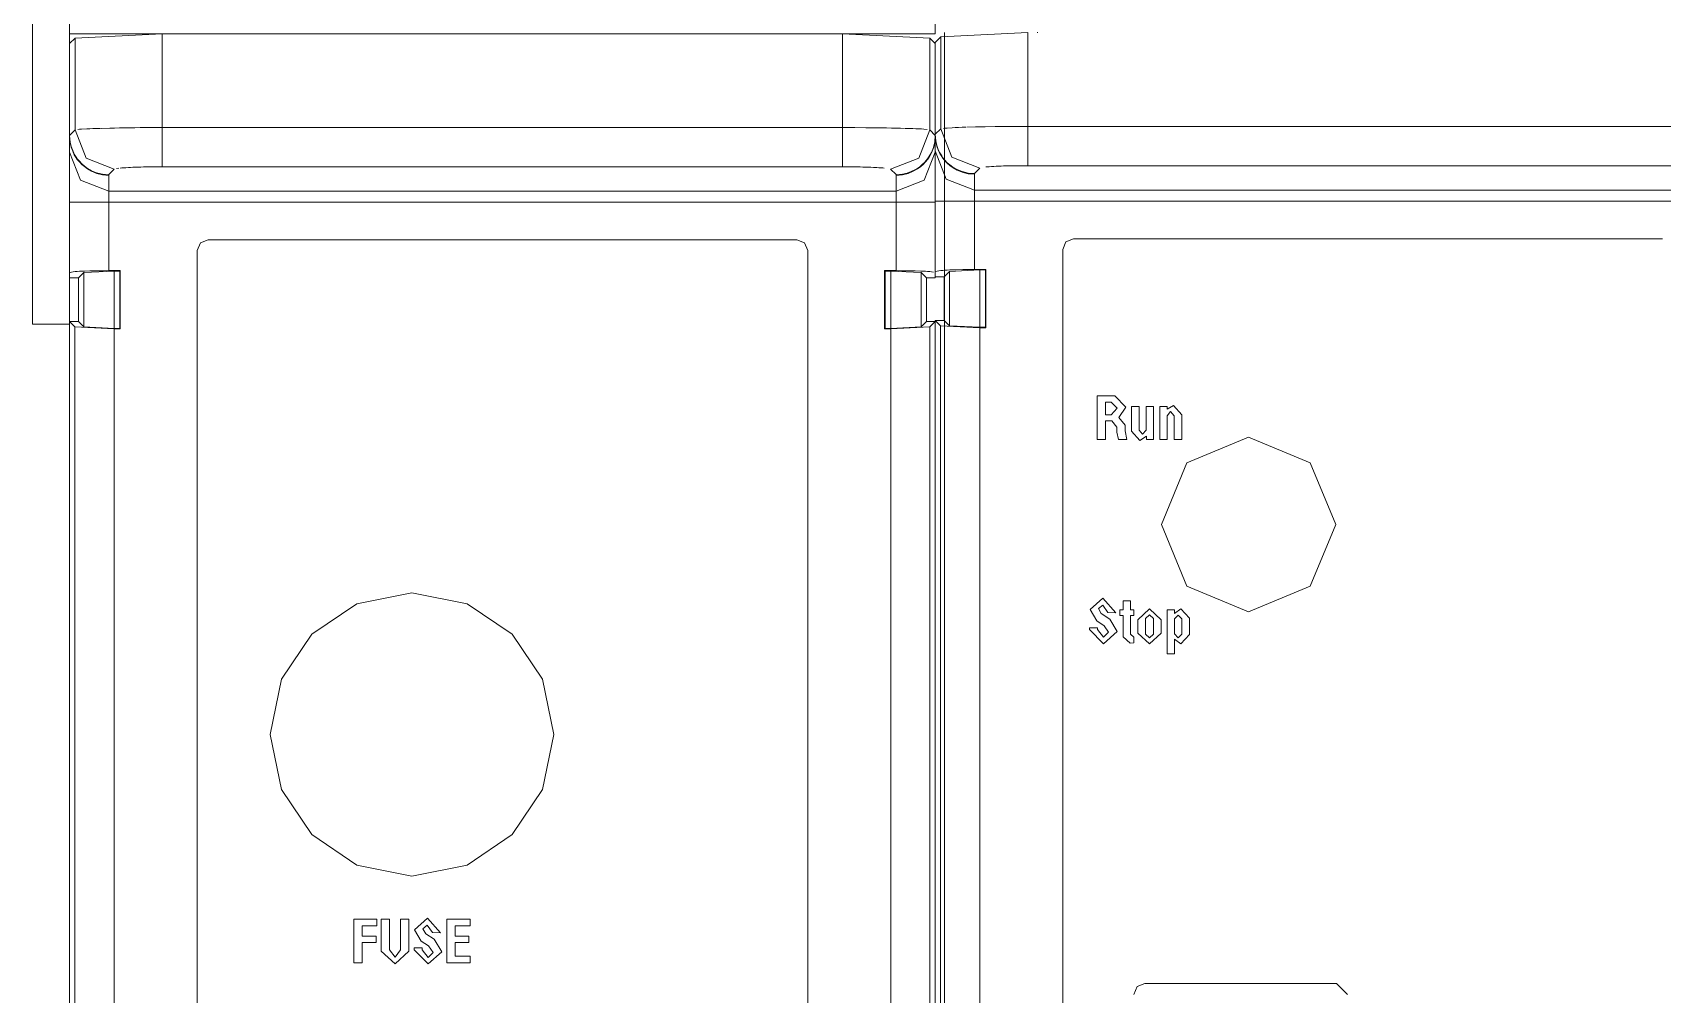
# Model space of a CAD drawing. Header units: millimetres. Extents: x -6000 to 26000, y -6000 to 26000.
# Drawn here: x 91.1 to 101.5, y -2324.21 to -2318.07 of the extents above; entities that cross this region are included whole.
import ezdxf

# ---------------------------------------------------------------- set-up
doc = ezdxf.new("R2010")
doc.units = ezdxf.units.MM
doc.header["$MEASUREMENT"] = 0
doc.layers.add('Чертеж и Рисунок_Ном._пера__7', color=7, linetype='Continuous', lineweight=15)

msp = doc.modelspace()

# ---------------------------------------------------------------- linework, layer by layer
at = {"layer": 'Чертеж и Рисунок_Ном._пера__7', "color": 7, "linetype": 'Continuous', "lineweight": 15}
for p, q in [((91.337, -2311.479), (91.337, -2318.076)), ((96.86, -2318.076), (96.86, -2311.479)), ((91.337, -2317.725), (91.337, -2319.93)), ((91.101, -2319.93), (91.101, -2317.918)), ((91.337, -2318.076), (96.86, -2318.076)), ((96.269, -2318.076), (91.928, -2318.076)), ((91.928, -2318.076), (91.928, -2318.675)), ((96.269, -2318.675), (96.269, -2318.076)), ((96.895, -2318.097), (96.86, -2318.132)), ((96.895, -2318.097), (96.895, -2318.683)), ((96.92, -2319.856), (96.92, -2318.069)), ((97.451, -2318.069), (97.451, -2318.668)), ((97.511, -2318.069), (97.514, -2318.069)), ((91.372, -2318.104), (91.337, -2318.139)), ((91.337, -2318.139), (91.337, -2318.725)), ((91.372, -2318.104), (91.372, -2318.69)), ((96.86, -2318.139), (96.825, -2318.104)), ((96.825, -2318.69), (96.825, -2318.104)), ((96.86, -2318.132), (96.86, -2318.718)), ((96.86, -2318.139), (96.86, -2318.725)), ((91.372, -2318.69), (91.337, -2318.725)), ((91.928, -2318.675), (91.928, -2318.925)), ((96.269, -2318.675), (91.928, -2318.675)), ((96.269, -2318.925), (96.269, -2318.675)), ((96.86, -2318.725), (96.825, -2318.69)), ((96.895, -2318.683), (96.86, -2318.718)), ((96.86, -2318.718), (96.86, -2318.722)), ((96.86, -2318.722), (96.86, -2318.824)), ((97.451, -2318.668), (97.451, -2318.918)), ((101.792, -2318.668), (97.451, -2318.668)), ((91.337, -2318.725), (91.337, -2318.729)), ((91.337, -2318.729), (91.337, -2318.831)), ((96.86, -2318.729), (96.86, -2318.725)), ((96.86, -2318.729), (96.86, -2318.831)), ((96.86, -2319.144), (96.86, -2318.824)), ((91.337, -2319.151), (91.337, -2318.831)), ((96.269, -2318.925), (91.928, -2318.925)), ((96.86, -2319.151), (96.86, -2318.831)), ((101.792, -2318.918), (97.451, -2318.918)), ((91.622, -2318.94), (91.587, -2318.975)), ((91.587, -2318.975), (91.588, -2318.975)), ((91.588, -2318.98), (91.588, -2318.975)), ((91.588, -2318.975), (91.588, -2319.081)), ((96.61, -2318.975), (96.575, -2318.94)), ((96.61, -2318.975), (96.61, -2318.98)), ((96.61, -2318.975), (96.61, -2318.975)), ((96.61, -2318.98), (96.61, -2319.081)), ((97.145, -2318.933), (97.11, -2318.968)), ((97.11, -2318.973), (97.11, -2318.968)), ((97.11, -2318.968), (97.11, -2318.968)), ((97.11, -2318.973), (97.11, -2319.074)), ((91.588, -2319.081), (96.61, -2319.081)), ((91.588, -2319.151), (91.588, -2319.081)), ((96.61, -2319.151), (96.61, -2319.081)), ((97.11, -2319.074), (102.132, -2319.074)), ((97.11, -2319.144), (97.11, -2319.074)), ((91.337, -2319.151), (91.337, -2319.601)), ((91.588, -2319.151), (91.337, -2319.151)), ((96.61, -2319.151), (91.588, -2319.151)), ((91.588, -2319.151), (91.588, -2319.587)), ((96.61, -2319.151), (96.86, -2319.151)), ((96.61, -2319.151), (96.61, -2319.587)), ((96.86, -2319.144), (96.86, -2319.594)), ((97.11, -2319.144), (96.86, -2319.144)), ((96.86, -2319.151), (96.86, -2319.601)), ((102.132, -2319.144), (97.11, -2319.144)), ((97.11, -2319.144), (97.11, -2319.581)), ((95.977, -2319.391), (92.221, -2319.391)), ((101.5, -2319.384), (97.743, -2319.384)), ((92.151, -2333.928), (92.151, -2319.46)), ((96.046, -2319.46), (96.046, -2333.928)), ((97.674, -2333.921), (97.674, -2319.453)), ((91.337, -2319.634), (91.337, -2319.601)), ((91.393, -2319.634), (91.337, -2319.634)), ((91.393, -2319.634), (91.427, -2319.6)), ((91.393, -2319.634), (91.393, -2319.912)), ((91.427, -2319.6), (91.427, -2319.946)), ((91.66, -2319.587), (91.588, -2319.587)), ((91.621, -2319.59), (91.621, -2319.956)), ((91.621, -2319.59), (91.657, -2319.59)), ((91.657, -2319.59), (91.66, -2319.587)), ((91.657, -2319.59), (91.657, -2319.956)), ((91.66, -2319.959), (91.66, -2319.587)), ((96.61, -2319.587), (96.537, -2319.587)), ((96.537, -2319.587), (96.54, -2319.59)), ((96.537, -2319.587), (96.537, -2319.959)), ((96.54, -2319.59), (96.576, -2319.59)), ((96.54, -2319.956), (96.54, -2319.59)), ((96.576, -2319.59), (96.576, -2319.956)), ((96.77, -2319.6), (96.804, -2319.634)), ((96.77, -2319.6), (96.77, -2319.946)), ((96.86, -2319.634), (96.804, -2319.634)), ((96.804, -2319.912), (96.804, -2319.634)), ((96.86, -2319.627), (96.86, -2319.594)), ((96.86, -2319.601), (96.86, -2319.634)), ((96.916, -2319.627), (96.86, -2319.627)), ((96.916, -2319.627), (96.95, -2319.593)), ((96.916, -2319.627), (96.916, -2319.905)), ((96.95, -2319.593), (96.95, -2319.939)), ((97.183, -2319.581), (97.11, -2319.581)), ((97.144, -2319.583), (97.18, -2319.583)), ((97.144, -2319.583), (97.144, -2319.949)), ((97.18, -2319.583), (97.183, -2319.581)), ((97.18, -2319.583), (97.18, -2319.949)), ((97.183, -2319.952), (97.183, -2319.581)), ((96.92, -2319.856), (96.92, -2320.595)), ((91.337, -2319.93), (91.101, -2319.93)), ((91.393, -2319.912), (91.337, -2319.912)), ((91.371, -2319.947), (91.337, -2319.912)), ((91.337, -2332.155), (91.337, -2319.912)), ((91.337, -2327.624), (91.337, -2319.93)), ((91.371, -2332.12), (91.371, -2319.947)), ((91.393, -2319.912), (91.427, -2319.946)), ((91.621, -2319.956), (91.657, -2319.956)), ((91.621, -2319.956), (91.621, -2319.956)), ((91.622, -2332.108), (91.622, -2319.959)), ((91.66, -2319.959), (91.622, -2319.959)), ((91.657, -2319.956), (91.66, -2319.959)), ((96.537, -2319.959), (96.54, -2319.956)), ((96.576, -2319.959), (96.537, -2319.959)), ((96.54, -2319.956), (96.576, -2319.956)), ((96.576, -2319.956), (96.576, -2319.956)), ((96.576, -2332.108), (96.576, -2319.959)), ((96.77, -2319.946), (96.804, -2319.912)), ((96.86, -2319.912), (96.804, -2319.912)), ((96.86, -2319.912), (96.826, -2319.947)), ((96.826, -2332.12), (96.826, -2319.947)), ((96.916, -2319.905), (96.86, -2319.905)), ((96.894, -2319.94), (96.86, -2319.905)), ((96.86, -2332.148), (96.86, -2319.905)), ((96.86, -2319.912), (96.86, -2332.155)), ((96.894, -2332.113), (96.894, -2319.94)), ((96.916, -2319.905), (96.95, -2319.939)), ((97.144, -2319.949), (97.18, -2319.949)), ((97.183, -2319.952), (97.144, -2319.952)), ((97.144, -2332.101), (97.144, -2319.952)), ((97.18, -2319.949), (97.183, -2319.952)), ((96.92, -2320.899), (96.92, -2320.595)), ((96.92, -2320.899), (96.92, -2321.638)), ((96.92, -2321.942), (96.92, -2321.638)), ((96.92, -2321.942), (96.92, -2322.682)), ((96.92, -2322.986), (96.92, -2322.682)), ((96.92, -2322.986), (96.92, -2334.795)), ((99.421, -2324.136), (98.198, -2324.136))]:
    msp.add_line(p, q, dxfattribs=at)
at = {"layer": 'Чертеж и Рисунок_Ном._пера__7', "color": 7, "linetype": 'Continuous', "lineweight": 15, "flags": 128}
for points in [[(91.928, -2318.076), (91.372, -2318.104)], [(91.928, -2318.076), (91.372, -2318.104)], [(91.928, -2318.076), (91.372, -2318.104)], [(91.928, -2318.076), (91.372, -2318.104)], [(91.928, -2318.076), (91.372, -2318.104)], [(91.928, -2318.076), (91.372, -2318.104)], [(91.928, -2318.076), (91.372, -2318.104)], [(91.928, -2318.076), (91.372, -2318.104)], [(91.928, -2318.076), (91.372, -2318.104)], [(91.928, -2318.076), (91.372, -2318.104)], [(91.928, -2318.076), (91.372, -2318.104)], [(91.928, -2318.076), (91.372, -2318.104)], [(91.928, -2318.076), (91.372, -2318.104)], [(91.928, -2318.076), (91.372, -2318.104)], [(91.928, -2318.076), (91.372, -2318.104)], [(91.928, -2318.076), (91.372, -2318.104)], [(91.928, -2318.076), (91.372, -2318.104)], [(91.928, -2318.076), (91.372, -2318.104)], [(91.928, -2318.076), (91.372, -2318.104)], [(91.928, -2318.076), (91.372, -2318.104)], [(91.928, -2318.076), (91.372, -2318.104)], [(96.825, -2318.104), (96.269, -2318.076)], [(96.825, -2318.104), (96.269, -2318.076)], [(96.825, -2318.104), (96.269, -2318.076)], [(96.825, -2318.104), (96.269, -2318.076)], [(96.825, -2318.104), (96.269, -2318.076)], [(96.825, -2318.104), (96.269, -2318.076)], [(96.825, -2318.104), (96.269, -2318.076)], [(96.825, -2318.104), (96.269, -2318.076)], [(96.825, -2318.104), (96.269, -2318.076)], [(96.825, -2318.104), (96.269, -2318.076)], [(96.825, -2318.104), (96.269, -2318.076)], [(96.825, -2318.104), (96.269, -2318.076)], [(96.825, -2318.104), (96.269, -2318.076)], [(96.825, -2318.104), (96.269, -2318.076)], [(96.825, -2318.104), (96.269, -2318.076)], [(96.825, -2318.104), (96.269, -2318.076)], [(96.825, -2318.104), (96.269, -2318.076)], [(96.825, -2318.104), (96.269, -2318.076)], [(96.825, -2318.104), (96.269, -2318.076)], [(96.825, -2318.104), (96.269, -2318.076)], [(96.825, -2318.104), (96.269, -2318.076)], [(97.451, -2318.069), (96.895, -2318.097)], [(97.451, -2318.069), (96.895, -2318.097)], [(97.451, -2318.069), (96.895, -2318.097)], [(97.451, -2318.069), (96.895, -2318.097)], [(97.451, -2318.069), (96.895, -2318.097)], [(97.451, -2318.069), (96.895, -2318.097)], [(97.451, -2318.069), (96.895, -2318.097)], [(97.451, -2318.069), (96.895, -2318.097)], [(97.451, -2318.069), (96.895, -2318.097)], [(97.451, -2318.069), (96.895, -2318.097)], [(97.451, -2318.069), (96.895, -2318.097)], [(97.451, -2318.069), (96.895, -2318.097)], [(97.451, -2318.069), (96.895, -2318.097)], [(97.451, -2318.069), (96.895, -2318.097)], [(97.451, -2318.069), (96.895, -2318.097)], [(97.451, -2318.069), (96.895, -2318.097)], [(97.451, -2318.069), (96.895, -2318.097)], [(97.451, -2318.069), (96.895, -2318.097)], [(97.451, -2318.069), (96.895, -2318.097)], [(97.451, -2318.069), (96.895, -2318.097)], [(97.451, -2318.069), (96.895, -2318.097)], [(91.622, -2318.94), (91.443, -2318.87), (91.372, -2318.69)], [(91.413, -2318.685), (91.401, -2318.686), (91.39, -2318.687)], [(91.446, -2318.683), (91.413, -2318.685)], [(91.509, -2318.68), (91.486, -2318.681), (91.465, -2318.682), (91.446, -2318.683)], [(91.534, -2318.68), (91.509, -2318.68)], [(91.624, -2318.678), (91.594, -2318.678), (91.539, -2318.68)], [(91.72, -2318.676), (91.655, -2318.677), (91.624, -2318.678)], [(91.753, -2318.676), (91.72, -2318.676)], [(91.788, -2318.675), (91.753, -2318.676)], [(91.823, -2318.675), (91.788, -2318.675)], [(91.857, -2318.675), (91.823, -2318.675)], [(91.893, -2318.675), (91.857, -2318.675)], [(91.928, -2318.675), (91.893, -2318.675)], [(96.55, -2318.677), (96.518, -2318.677), (96.451, -2318.676), (96.417, -2318.676), (96.347, -2318.675), (96.269, -2318.675)], [(96.638, -2318.679), (96.61, -2318.678), (96.58, -2318.678), (96.55, -2318.677)], [(96.575, -2318.94), (96.755, -2318.87), (96.825, -2318.69)], [(96.664, -2318.68), (96.638, -2318.679)], [(96.716, -2318.681), (96.693, -2318.681), (96.668, -2318.68)], [(96.737, -2318.682), (96.716, -2318.681)], [(96.787, -2318.685), (96.772, -2318.684), (96.737, -2318.682)], [(96.809, -2318.687), (96.787, -2318.685)], [(96.86, -2318.718), (96.863, -2318.76)], [(96.86, -2318.722), (96.863, -2318.763)], [(97.145, -2318.933), (96.965, -2318.863), (96.895, -2318.683)], [(96.936, -2318.678), (96.923, -2318.679), (96.913, -2318.68)], [(97.032, -2318.673), (97.009, -2318.674), (96.988, -2318.675), (96.968, -2318.676), (96.936, -2318.678)], [(97.056, -2318.673), (97.032, -2318.673)], [(97.147, -2318.671), (97.117, -2318.671), (97.062, -2318.673)], [(97.243, -2318.669), (97.178, -2318.67), (97.147, -2318.671)], [(97.345, -2318.668), (97.31, -2318.668), (97.276, -2318.669), (97.243, -2318.669)], [(97.38, -2318.668), (97.345, -2318.668)], [(97.416, -2318.668), (97.38, -2318.668)], [(97.451, -2318.668), (97.416, -2318.668)], [(91.337, -2318.725), (91.341, -2318.767)], [(91.337, -2318.729), (91.341, -2318.77)], [(91.341, -2318.767), (91.347, -2318.796), (91.357, -2318.822)], [(91.341, -2318.77), (91.347, -2318.8), (91.357, -2318.825)], [(91.357, -2318.822), (91.367, -2318.844)], [(91.357, -2318.825), (91.367, -2318.848)], [(96.791, -2318.898), (96.805, -2318.882), (96.82, -2318.862), (96.835, -2318.835), (96.848, -2318.803)], [(96.85, -2318.8), (96.841, -2318.825), (96.83, -2318.848)], [(96.848, -2318.803), (96.857, -2318.766)], [(96.86, -2318.729), (96.857, -2318.77), (96.85, -2318.8)], [(96.857, -2318.766), (96.86, -2318.725)], [(97.11, -2319.074), (96.93, -2319.004), (96.86, -2318.824)], [(96.863, -2318.76), (96.87, -2318.789)], [(96.863, -2318.763), (96.87, -2318.793)], [(96.87, -2318.789), (96.879, -2318.815)], [(96.87, -2318.793), (96.879, -2318.818)], [(96.879, -2318.815), (96.89, -2318.837)], [(96.879, -2318.818), (96.89, -2318.841), (96.901, -2318.86)], [(91.588, -2319.081), (91.407, -2319.011), (91.337, -2318.831)], [(91.367, -2318.844), (91.378, -2318.863)], [(91.367, -2318.848), (91.378, -2318.867)], [(91.378, -2318.863), (91.386, -2318.874)], [(91.378, -2318.867), (91.386, -2318.878)], [(91.386, -2318.874), (91.399, -2318.89)], [(91.386, -2318.878), (91.4, -2318.894), (91.414, -2318.91), (91.431, -2318.924)], [(91.399, -2318.89), (91.414, -2318.906), (91.43, -2318.92)], [(91.43, -2318.92), (91.451, -2318.935)], [(91.431, -2318.924), (91.451, -2318.939)], [(91.695, -2318.931), (91.681, -2318.932)], [(91.726, -2318.929), (91.712, -2318.93), (91.695, -2318.931)], [(91.757, -2318.928), (91.741, -2318.928), (91.726, -2318.929)], [(91.774, -2318.927), (91.757, -2318.928)], [(91.809, -2318.926), (91.791, -2318.927), (91.774, -2318.927)], [(91.845, -2318.926), (91.827, -2318.926), (91.809, -2318.926)], [(91.883, -2318.925), (91.864, -2318.925), (91.845, -2318.926)], [(91.928, -2318.925), (91.906, -2318.925), (91.883, -2318.925)], [(96.286, -2318.925), (96.269, -2318.925)], [(96.305, -2318.925), (96.286, -2318.925)], [(96.324, -2318.925), (96.305, -2318.925)], [(96.362, -2318.926), (96.343, -2318.925), (96.324, -2318.925)], [(96.433, -2318.927), (96.416, -2318.927), (96.398, -2318.927), (96.38, -2318.926), (96.362, -2318.926)], [(96.449, -2318.928), (96.433, -2318.927)], [(96.467, -2318.929), (96.449, -2318.928)], [(96.501, -2318.931), (96.487, -2318.93), (96.467, -2318.929)], [(96.525, -2318.932), (96.514, -2318.931), (96.501, -2318.931)], [(96.61, -2319.081), (96.79, -2319.011), (96.86, -2318.831)], [(96.767, -2318.924), (96.746, -2318.939)], [(96.748, -2318.934), (96.759, -2318.927), (96.775, -2318.913), (96.791, -2318.898)], [(96.811, -2318.878), (96.798, -2318.894), (96.783, -2318.91), (96.767, -2318.924)], [(96.819, -2318.867), (96.811, -2318.878)], [(96.83, -2318.848), (96.819, -2318.867)], [(96.89, -2318.837), (96.901, -2318.856)], [(96.901, -2318.856), (96.909, -2318.867)], [(96.901, -2318.86), (96.909, -2318.871)], [(96.909, -2318.867), (96.922, -2318.883)], [(96.909, -2318.871), (96.922, -2318.887)], [(96.922, -2318.883), (96.937, -2318.899)], [(96.922, -2318.887), (96.937, -2318.903)], [(96.937, -2318.899), (96.953, -2318.913), (96.973, -2318.928)], [(96.937, -2318.903), (96.953, -2318.917), (96.974, -2318.932)], [(96.973, -2318.928), (97, -2318.943), (97.032, -2318.956)], [(97.204, -2318.925), (97.193, -2318.925), (97.183, -2318.926)], [(97.218, -2318.924), (97.204, -2318.925)], [(97.28, -2318.921), (97.264, -2318.921), (97.249, -2318.922), (97.234, -2318.923), (97.218, -2318.924)], [(97.296, -2318.92), (97.28, -2318.921)], [(97.331, -2318.919), (97.313, -2318.92), (97.296, -2318.92)], [(97.368, -2318.919), (97.349, -2318.919), (97.331, -2318.919)], [(97.406, -2318.918), (97.387, -2318.918), (97.368, -2318.919)], [(97.451, -2318.918), (97.428, -2318.918), (97.406, -2318.918)], [(91.451, -2318.935), (91.477, -2318.95), (91.509, -2318.963)], [(91.451, -2318.939), (91.477, -2318.954)], [(91.477, -2318.954), (91.51, -2318.967), (91.547, -2318.976)], [(91.509, -2318.963), (91.547, -2318.972), (91.587, -2318.975)], [(91.547, -2318.976), (91.588, -2318.98)], [(91.651, -2318.934), (91.637, -2318.936)], [(91.67, -2318.932), (91.66, -2318.933)], [(91.681, -2318.932), (91.67, -2318.932)], [(96.535, -2318.933), (96.525, -2318.932)], [(96.61, -2318.975), (96.652, -2318.972), (96.681, -2318.965)], [(96.65, -2318.976), (96.61, -2318.98)], [(96.688, -2318.967), (96.65, -2318.976)], [(96.681, -2318.965), (96.706, -2318.956), (96.729, -2318.945)], [(96.746, -2318.939), (96.72, -2318.954), (96.688, -2318.967)], [(96.729, -2318.945), (96.748, -2318.934)], [(96.974, -2318.932), (97, -2318.947), (97.032, -2318.96)], [(97.032, -2318.956), (97.07, -2318.965), (97.11, -2318.968)], [(97.032, -2318.96), (97.07, -2318.969)], [(97.07, -2318.969), (97.11, -2318.973)], [(92.221, -2319.391), (92.171, -2319.411), (92.151, -2319.46)], [(96.026, -2319.411), (95.977, -2319.391)], [(96.046, -2319.46), (96.026, -2319.411)], [(97.743, -2319.384), (97.694, -2319.404), (97.674, -2319.453)], [(91.337, -2319.601), (91.349, -2319.597), (91.36, -2319.595), (91.372, -2319.594), (91.386, -2319.593)], [(91.386, -2319.593), (91.4, -2319.592)], [(91.4, -2319.592), (91.414, -2319.591)], [(91.414, -2319.591), (91.431, -2319.59)], [(91.621, -2319.59), (91.427, -2319.6)], [(91.621, -2319.59), (91.427, -2319.6)], [(91.621, -2319.59), (91.427, -2319.6)], [(91.621, -2319.59), (91.427, -2319.6)], [(91.621, -2319.59), (91.427, -2319.6)], [(91.621, -2319.59), (91.427, -2319.6)], [(91.621, -2319.59), (91.427, -2319.6)], [(91.621, -2319.59), (91.427, -2319.6)], [(91.621, -2319.59), (91.427, -2319.6)], [(91.621, -2319.59), (91.427, -2319.6)], [(91.621, -2319.59), (91.427, -2319.6)], [(91.621, -2319.59), (91.427, -2319.6)], [(91.621, -2319.59), (91.427, -2319.6)], [(91.621, -2319.59), (91.427, -2319.6)], [(91.621, -2319.59), (91.427, -2319.6)], [(91.621, -2319.59), (91.427, -2319.6)], [(91.621, -2319.59), (91.427, -2319.6)], [(91.621, -2319.59), (91.427, -2319.6)], [(91.621, -2319.59), (91.427, -2319.6)], [(91.621, -2319.59), (91.427, -2319.6)], [(91.621, -2319.59), (91.427, -2319.6)], [(91.431, -2319.59), (91.466, -2319.589)], [(91.466, -2319.589), (91.514, -2319.588), (91.551, -2319.588), (91.588, -2319.587)], [(96.77, -2319.6), (96.576, -2319.59)], [(96.77, -2319.6), (96.576, -2319.59)], [(96.77, -2319.6), (96.576, -2319.59)], [(96.77, -2319.6), (96.576, -2319.59)], [(96.77, -2319.6), (96.576, -2319.59)], [(96.77, -2319.6), (96.576, -2319.59)], [(96.77, -2319.6), (96.576, -2319.59)], [(96.77, -2319.6), (96.576, -2319.59)], [(96.77, -2319.6), (96.576, -2319.59)], [(96.77, -2319.6), (96.576, -2319.59)], [(96.77, -2319.6), (96.576, -2319.59)], [(96.77, -2319.6), (96.576, -2319.59)], [(96.77, -2319.6), (96.576, -2319.59)], [(96.77, -2319.6), (96.576, -2319.59)], [(96.77, -2319.6), (96.576, -2319.59)], [(96.77, -2319.6), (96.576, -2319.59)], [(96.77, -2319.6), (96.576, -2319.59)], [(96.77, -2319.6), (96.576, -2319.59)], [(96.77, -2319.6), (96.576, -2319.59)], [(96.77, -2319.6), (96.576, -2319.59)], [(96.77, -2319.6), (96.576, -2319.59)], [(96.684, -2319.588), (96.646, -2319.588), (96.61, -2319.587)], [(96.767, -2319.59), (96.731, -2319.589), (96.684, -2319.588)], [(96.783, -2319.591), (96.767, -2319.59)], [(96.798, -2319.592), (96.783, -2319.591)], [(96.811, -2319.593), (96.798, -2319.592)], [(96.825, -2319.594), (96.811, -2319.593)], [(96.837, -2319.595), (96.825, -2319.594)], [(96.849, -2319.597), (96.837, -2319.595)], [(96.86, -2319.594), (96.872, -2319.59)], [(96.872, -2319.59), (96.883, -2319.588), (96.895, -2319.587), (96.909, -2319.586)], [(96.909, -2319.586), (96.922, -2319.585)], [(96.922, -2319.585), (96.937, -2319.584)], [(96.937, -2319.584), (96.953, -2319.583)], [(97.144, -2319.583), (96.95, -2319.593)], [(97.144, -2319.583), (96.95, -2319.593)], [(97.144, -2319.583), (96.95, -2319.593)], [(97.144, -2319.583), (96.95, -2319.593)], [(97.144, -2319.583), (96.95, -2319.593)], [(97.144, -2319.583), (96.95, -2319.593)], [(97.144, -2319.583), (96.95, -2319.593)], [(97.144, -2319.583), (96.95, -2319.593)], [(97.144, -2319.583), (96.95, -2319.593)], [(97.144, -2319.583), (96.95, -2319.593)], [(97.144, -2319.583), (96.95, -2319.593)], [(97.144, -2319.583), (96.95, -2319.593)], [(97.144, -2319.583), (96.95, -2319.593)], [(97.144, -2319.583), (96.95, -2319.593)], [(97.144, -2319.583), (96.95, -2319.593)], [(97.144, -2319.583), (96.95, -2319.593)], [(97.144, -2319.583), (96.95, -2319.593)], [(97.144, -2319.583), (96.95, -2319.593)], [(97.144, -2319.583), (96.95, -2319.593)], [(97.144, -2319.583), (96.95, -2319.593)], [(97.144, -2319.583), (96.95, -2319.593)], [(96.953, -2319.583), (96.989, -2319.582), (97.036, -2319.581), (97.074, -2319.581), (97.11, -2319.581)], [(91.371, -2319.947), (91.622, -2319.959)], [(91.371, -2319.947), (91.622, -2319.959)], [(91.371, -2319.947), (91.622, -2319.959)], [(91.371, -2319.947), (91.622, -2319.959)], [(91.371, -2319.947), (91.622, -2319.959)], [(91.371, -2319.947), (91.622, -2319.959)], [(91.371, -2319.947), (91.622, -2319.959)], [(91.371, -2319.947), (91.622, -2319.959)], [(91.371, -2319.947), (91.622, -2319.959)], [(91.371, -2319.947), (91.622, -2319.959)], [(91.371, -2319.947), (91.622, -2319.959)], [(91.371, -2319.947), (91.622, -2319.959)], [(91.371, -2319.947), (91.622, -2319.959)], [(91.371, -2319.947), (91.622, -2319.959)], [(91.371, -2319.947), (91.622, -2319.959)], [(91.371, -2319.947), (91.622, -2319.959)], [(91.371, -2319.947), (91.622, -2319.959)], [(91.371, -2319.947), (91.622, -2319.959)], [(91.371, -2319.947), (91.622, -2319.959)], [(91.371, -2319.947), (91.622, -2319.959)], [(91.371, -2319.947), (91.622, -2319.959)], [(91.427, -2319.946), (91.621, -2319.956)], [(91.427, -2319.946), (91.621, -2319.956)], [(91.427, -2319.946), (91.621, -2319.956)], [(91.427, -2319.946), (91.621, -2319.956)], [(91.427, -2319.946), (91.621, -2319.956)], [(91.427, -2319.946), (91.621, -2319.956)], [(91.427, -2319.946), (91.621, -2319.956)], [(91.427, -2319.946), (91.621, -2319.956)], [(91.427, -2319.946), (91.621, -2319.956)], [(91.427, -2319.946), (91.621, -2319.956)], [(91.427, -2319.946), (91.621, -2319.956)], [(91.427, -2319.946), (91.621, -2319.956)], [(91.427, -2319.946), (91.621, -2319.956)], [(91.427, -2319.946), (91.621, -2319.956)], [(91.427, -2319.946), (91.621, -2319.956)], [(91.427, -2319.946), (91.621, -2319.956)], [(91.427, -2319.946), (91.621, -2319.956)], [(91.427, -2319.946), (91.621, -2319.956)], [(91.427, -2319.946), (91.621, -2319.956)], [(91.427, -2319.946), (91.621, -2319.956)], [(91.427, -2319.946), (91.621, -2319.956)], [(96.576, -2319.956), (96.77, -2319.946)], [(96.576, -2319.956), (96.77, -2319.946)], [(96.576, -2319.956), (96.77, -2319.946)], [(96.576, -2319.956), (96.77, -2319.946)], [(96.576, -2319.956), (96.77, -2319.946)], [(96.576, -2319.956), (96.77, -2319.946)], [(96.576, -2319.956), (96.77, -2319.946)], [(96.576, -2319.956), (96.77, -2319.946)], [(96.576, -2319.956), (96.77, -2319.946)], [(96.576, -2319.956), (96.77, -2319.946)], [(96.576, -2319.956), (96.77, -2319.946)], [(96.576, -2319.956), (96.77, -2319.946)], [(96.576, -2319.956), (96.77, -2319.946)], [(96.576, -2319.956), (96.77, -2319.946)], [(96.576, -2319.956), (96.77, -2319.946)], [(96.576, -2319.956), (96.77, -2319.946)], [(96.576, -2319.956), (96.77, -2319.946)], [(96.576, -2319.956), (96.77, -2319.946)], [(96.576, -2319.956), (96.77, -2319.946)], [(96.576, -2319.956), (96.77, -2319.946)], [(96.576, -2319.956), (96.77, -2319.946)], [(96.576, -2319.959), (96.826, -2319.947)], [(96.576, -2319.959), (96.826, -2319.947)], [(96.576, -2319.959), (96.826, -2319.947)], [(96.576, -2319.959), (96.826, -2319.947)], [(96.576, -2319.959), (96.826, -2319.947)], [(96.576, -2319.959), (96.826, -2319.947)], [(96.576, -2319.959), (96.826, -2319.947)], [(96.576, -2319.959), (96.826, -2319.947)], [(96.576, -2319.959), (96.826, -2319.947)], [(96.576, -2319.959), (96.826, -2319.947)], [(96.576, -2319.959), (96.826, -2319.947)], [(96.576, -2319.959), (96.826, -2319.947)], [(96.576, -2319.959), (96.826, -2319.947)], [(96.576, -2319.959), (96.826, -2319.947)], [(96.576, -2319.959), (96.826, -2319.947)], [(96.576, -2319.959), (96.826, -2319.947)], [(96.576, -2319.959), (96.826, -2319.947)], [(96.576, -2319.959), (96.826, -2319.947)], [(96.576, -2319.959), (96.826, -2319.947)], [(96.576, -2319.959), (96.826, -2319.947)], [(96.576, -2319.959), (96.826, -2319.947)], [(96.894, -2319.94), (97.144, -2319.952)], [(96.894, -2319.94), (97.144, -2319.952)], [(96.894, -2319.94), (97.144, -2319.952)], [(96.894, -2319.94), (97.144, -2319.952)], [(96.894, -2319.94), (97.144, -2319.952)], [(96.894, -2319.94), (97.144, -2319.952)], [(96.894, -2319.94), (97.144, -2319.952)], [(96.894, -2319.94), (97.144, -2319.952)], [(96.894, -2319.94), (97.144, -2319.952)], [(96.894, -2319.94), (97.144, -2319.952)], [(96.894, -2319.94), (97.144, -2319.952)], [(96.894, -2319.94), (97.144, -2319.952)], [(96.894, -2319.94), (97.144, -2319.952)], [(96.894, -2319.94), (97.144, -2319.952)], [(96.894, -2319.94), (97.144, -2319.952)], [(96.894, -2319.94), (97.144, -2319.952)], [(96.894, -2319.94), (97.144, -2319.952)], [(96.894, -2319.94), (97.144, -2319.952)], [(96.894, -2319.94), (97.144, -2319.952)], [(96.894, -2319.94), (97.144, -2319.952)], [(96.894, -2319.94), (97.144, -2319.952)], [(96.95, -2319.939), (97.144, -2319.949)], [(96.95, -2319.939), (97.144, -2319.949)], [(96.95, -2319.939), (97.144, -2319.949)], [(96.95, -2319.939), (97.144, -2319.949)], [(96.95, -2319.939), (97.144, -2319.949)], [(96.95, -2319.939), (97.144, -2319.949)], [(96.95, -2319.939), (97.144, -2319.949)], [(96.95, -2319.939), (97.144, -2319.949)], [(96.95, -2319.939), (97.144, -2319.949)], [(96.95, -2319.939), (97.144, -2319.949)], [(96.95, -2319.939), (97.144, -2319.949)], [(96.95, -2319.939), (97.144, -2319.949)], [(96.95, -2319.939), (97.144, -2319.949)], [(96.95, -2319.939), (97.144, -2319.949)], [(96.95, -2319.939), (97.144, -2319.949)], [(96.95, -2319.939), (97.144, -2319.949)], [(96.95, -2319.939), (97.144, -2319.949)], [(96.95, -2319.939), (97.144, -2319.949)], [(96.95, -2319.939), (97.144, -2319.949)], [(96.95, -2319.939), (97.144, -2319.949)], [(96.95, -2319.939), (97.144, -2319.949)], [(98.032, -2320.524), (98.075, -2320.458), (98.005, -2320.386), (97.894, -2320.386), (97.894, -2320.665), (97.947, -2320.665), (97.947, -2320.547)], [(97.947, -2320.547), (97.986, -2320.547), (98.018, -2320.587), (98.018, -2320.619), (98.03, -2320.665), (98.083, -2320.665), (98.071, -2320.61), (98.071, -2320.574), (98.032, -2320.524)], [(98.149, -2324.156), (98.128, -2324.205)], [(98.198, -2324.136), (98.149, -2324.156)], [(99.49, -2324.205), (99.421, -2324.136)]]:
    msp.add_lwpolyline(points, dxfattribs=at)
for points in [[(97.947, -2320.427), (97.982, -2320.427), (98.02, -2320.466), (97.983, -2320.507), (97.947, -2320.507)], [(98.112, -2320.454), (98.112, -2320.611), (98.165, -2320.671), (98.207, -2320.643), (98.207, -2320.665), (98.253, -2320.665), (98.253, -2320.454), (98.205, -2320.454), (98.205, -2320.606), (98.182, -2320.632), (98.16, -2320.606), (98.16, -2320.454)], [(98.34, -2320.454), (98.292, -2320.454), (98.292, -2320.665), (98.34, -2320.665), (98.34, -2320.513), (98.362, -2320.487), (98.385, -2320.513), (98.385, -2320.665), (98.433, -2320.665), (98.433, -2320.508), (98.38, -2320.448), (98.34, -2320.471)], [(99.416, -2321.207), (99.253, -2320.814), (98.859, -2320.651), (98.466, -2320.814), (98.303, -2321.207), (98.466, -2321.601), (98.859, -2321.764), (99.253, -2321.601)], [(94.426, -2322.547), (94.355, -2322.195), (94.161, -2321.907), (93.873, -2321.714), (93.521, -2321.643), (93.169, -2321.714), (92.882, -2321.907), (92.688, -2322.195), (92.617, -2322.547), (92.688, -2322.899), (92.882, -2323.186), (93.169, -2323.38), (93.521, -2323.451), (93.873, -2323.38), (94.161, -2323.186), (94.355, -2322.899)], [(98.013, -2321.771), (97.93, -2321.678), (97.848, -2321.75), (97.89, -2321.822), (97.937, -2321.853), (97.966, -2321.895), (97.934, -2321.926), (97.896, -2321.877), (97.896, -2321.866), (97.845, -2321.866), (97.845, -2321.877), (97.934, -2321.969), (98.02, -2321.89), (97.973, -2321.812), (97.919, -2321.776), (97.901, -2321.744), (97.929, -2321.721), (97.962, -2321.768)], [(98.058, -2321.694), (98.058, -2321.751), (98.038, -2321.751), (98.038, -2321.789), (98.058, -2321.789), (98.058, -2321.924), (98.104, -2321.965), (98.127, -2321.963), (98.127, -2321.927), (98.106, -2321.907), (98.106, -2321.789), (98.127, -2321.789), (98.127, -2321.751), (98.106, -2321.751), (98.106, -2321.694)], [(98.227, -2321.746), (98.152, -2321.815), (98.152, -2321.9), (98.227, -2321.968), (98.302, -2321.9), (98.302, -2321.815)], [(98.227, -2321.783), (98.252, -2321.808), (98.252, -2321.906), (98.228, -2321.931), (98.202, -2321.906), (98.202, -2321.808)], [(98.339, -2321.751), (98.339, -2322.033), (98.386, -2322.033), (98.386, -2321.94), (98.427, -2321.968), (98.482, -2321.909), (98.482, -2321.805), (98.427, -2321.746), (98.386, -2321.775), (98.386, -2321.751)], [(98.41, -2321.785), (98.433, -2321.81), (98.433, -2321.906), (98.41, -2321.931), (98.386, -2321.905), (98.386, -2321.81)], [(93.151, -2323.725), (93.151, -2324.005), (93.204, -2324.005), (93.204, -2323.875), (93.292, -2323.875), (93.292, -2323.833), (93.204, -2323.833), (93.204, -2323.768), (93.297, -2323.768), (93.297, -2323.725)], [(93.325, -2323.725), (93.325, -2323.93), (93.413, -2324.01), (93.502, -2323.93), (93.502, -2323.725), (93.449, -2323.725), (93.449, -2323.922), (93.413, -2323.967), (93.378, -2323.922), (93.378, -2323.725)], [(93.703, -2323.813), (93.62, -2323.72), (93.538, -2323.793), (93.58, -2323.865), (93.627, -2323.896), (93.656, -2323.937), (93.625, -2323.969), (93.586, -2323.92), (93.586, -2323.909), (93.535, -2323.909), (93.535, -2323.92), (93.625, -2324.011), (93.711, -2323.933), (93.663, -2323.854), (93.609, -2323.818), (93.591, -2323.786), (93.619, -2323.763), (93.653, -2323.81)], [(93.743, -2323.725), (93.743, -2324.005), (93.892, -2324.005), (93.892, -2323.962), (93.796, -2323.962), (93.796, -2323.875), (93.884, -2323.875), (93.884, -2323.833), (93.796, -2323.833), (93.796, -2323.768), (93.892, -2323.768), (93.892, -2323.725)]]:
    msp.add_lwpolyline(points, close=True, dxfattribs=at)

doc.saveas('drawing.dxf')
